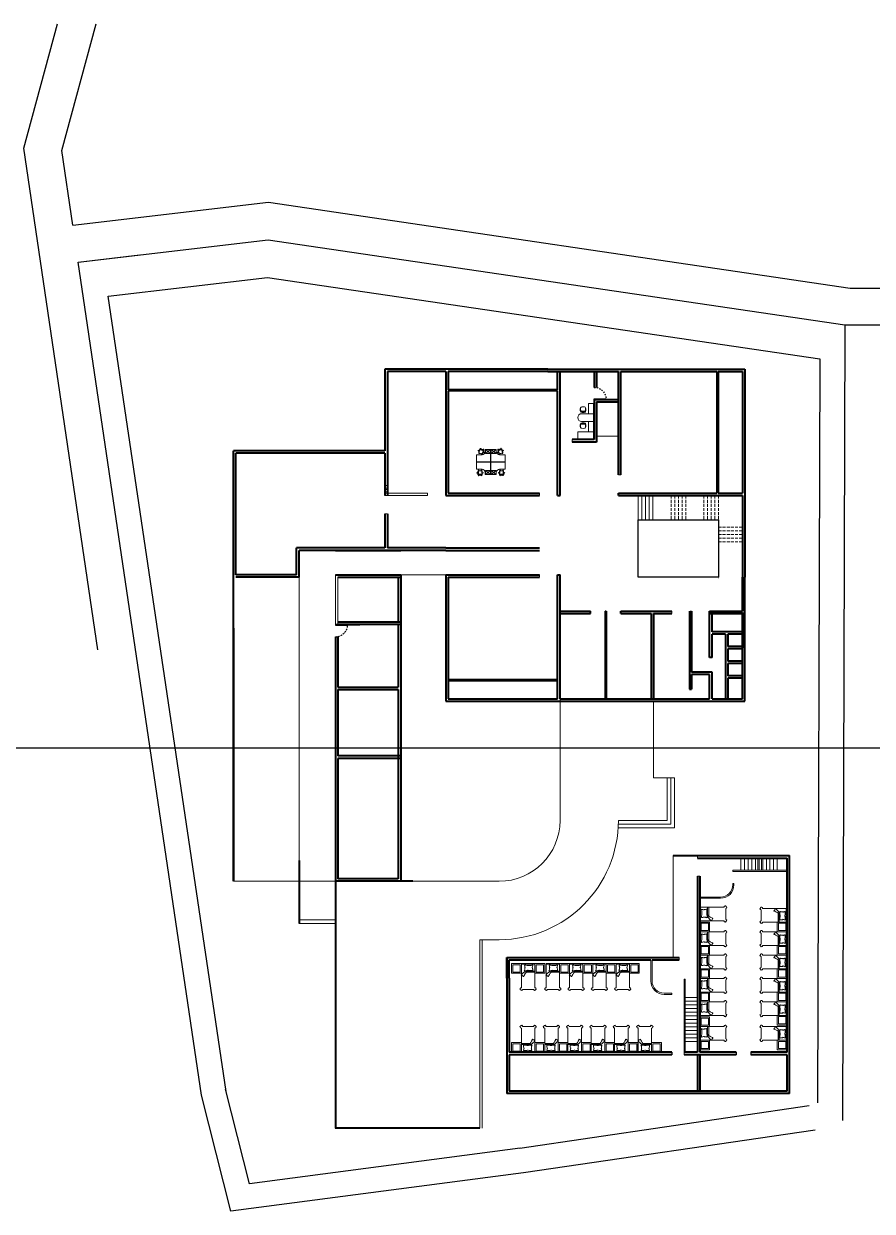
# Model space of a CAD drawing. Header units: metres. Extents: x -846 to 2173, y -239 to 2157.
# Drawn here: x -210.4 to -140.7, y 262.7 to 360.3 of the extents above; entities that cross this region are included whole.
import ezdxf

# ---------------------------------------------------------------- set-up
doc = ezdxf.new("R2010")
doc.units = ezdxf.units.M
doc.header["$MEASUREMENT"] = 0
doc.linetypes.add('ACAD_ISO02W100', pattern=[15, 12, -3])
for name, color, linetype, lineweight in [('furniture', 220, 'Continuous', 13), ('interiors', 133, 'Continuous', 13), ('JO_ DOOR LINE', 50, 'Continuous', 18), ('JO_SECTION LINE', 7, 'Continuous', 40), ('section line', 104, 'Continuous', 40), ('section step', 21, 'Continuous', 15), ('setback', 4, 'Continuous', 30), ('xl section', 20, 'Continuous', 30)]:
    doc.layers.add(name, color=color, linetype=linetype, lineweight=lineweight)

# ---------------------------------------------------------------- blocks, each defined once
blk = doc.blocks.new('door 100cm')
at = {"linetype": 'ByBlock', "lineweight": -3}
blk.add_line((4284.8, 6341.1), (4289.8, 6341.1), dxfattribs=at)
at = {"layer": 'JO_ DOOR LINE', "lineweight": -3}
for p, q in [((4284.8, 6341.1), (4284.8, 6441.1)), ((4289.8, 6341.1), (4289.8, 6441.1))]:
    blk.add_line(p, q, dxfattribs=at)
at = {"layer": 'JO_ DOOR LINE', "linetype": 'ACAD_ISO02W100', "lineweight": -3}
blk.add_arc((4284.8, 6341.1), 100, 0, 90, dxfattribs=at)
blk = doc.blocks.new('A$C89509515')
at = {"layer": 'JO_SECTION LINE', "lineweight": -2}
blk.add_blockref('door 100cm', (-4284.8, -6341.1), dxfattribs=at)
blk = doc.blocks.new('sidetable')
at = {"layer": 'furniture'}
for points in [[(-37.824, -86.501), (-37.024, -86.501), (-37.024, -87.301), (-37.824, -87.301)], [(-37.724, -86.601), (-37.124, -86.601), (-37.124, -87.201), (-37.724, -87.201)]]:
    blk.add_lwpolyline(points, close=True, dxfattribs=at)
blk = doc.blocks.new('single bed')
at = {"layer": 'furniture'}
for p, q in [((3736.554, 1456.282), (3737.319, 1456.282)), ((3736.587, 1456.196), (3737.319, 1456.196))]:
    blk.add_line(p, q, dxfattribs=at)
for points in [[(3736.681, 1456.282), (3736.554, 1456.282), (3736.495, 1456.245), (3736.467, 1456.228), (3736.447, 1456.214), (3736.433, 1456.2), (3736.41, 1456.186), (3736.388, 1456.169), (3736.363, 1456.149), (3736.334, 1456.121), (3736.306, 1456.09), (3736.286, 1456.07), (3736.247, 1456.031), (3736.23, 1456.017), (3736.219, 1456.006), (3736.199, 1455.994), (3736.199, 1455.989), (3736.191, 1455.98), (3736.21, 1455.969), (3736.239, 1455.949), (3736.303, 1455.907), (3736.346, 1455.882), (3736.371, 1455.865), (3736.396, 1455.851), (3736.396, 1455.851), (3736.416, 1455.873), (3736.433, 1455.927), (3736.478, 1456.006), (3736.501, 1456.062), (3736.529, 1456.115), (3736.585, 1456.194), (3736.616, 1456.231), (3736.639, 1456.251), (3736.664, 1456.27), (3736.68, 1456.281)], [(3737.319, 1456.921), (3736.201, 1456.921), (3736.201, 1454.926)], [(3737.287, 1456.857), (3736.233, 1456.857)], [(3736.821, 1456.356), (3736.797, 1456.354), (3736.764, 1456.348), (3736.728, 1456.342), (3736.698, 1456.338), (3736.662, 1456.335), (3736.612, 1456.333), (3736.559, 1456.329), (3736.51, 1456.327), (3736.476, 1456.325), (3736.449, 1456.323), (3736.443, 1456.325), (3736.46, 1456.359), (3736.464, 1456.378), (3736.474, 1456.426), (3736.481, 1456.469), (3736.483, 1456.502), (3736.483, 1456.549), (3736.487, 1456.581), (3736.491, 1456.604), (3736.493, 1456.612)], [(3736.801, 1456.755), (3736.683, 1456.769), (3736.574, 1456.782), (3736.456, 1456.778), (3736.456, 1456.751), (3736.474, 1456.705), (3736.478, 1456.664), (3736.488, 1456.628), (3736.497, 1456.601), (3736.506, 1456.587), (3736.51, 1456.569)], [(3737.103, 1456.621), (3737.12, 1456.572), (3737.122, 1456.555), (3737.122, 1456.542), (3737.131, 1456.496), (3737.135, 1456.456), (3737.137, 1456.416), (3737.146, 1456.367), (3737.141, 1456.352), (3737.138, 1456.333), (3737.097, 1456.34), (3737.047, 1456.338), (3737.013, 1456.34), (3736.914, 1456.34), (3736.886, 1456.346), (3736.861, 1456.348), (3736.837, 1456.352), (3736.808, 1456.354), (3736.772, 1456.357), (3736.743, 1456.361), (3736.719, 1456.361)], [(3736.751, 1456.751), (3736.824, 1456.755), (3736.856, 1456.76), (3736.897, 1456.764), (3736.942, 1456.764), (3737.019, 1456.769), (3737.051, 1456.773), (3737.083, 1456.778), (3737.115, 1456.782), (3737.147, 1456.782), (3737.133, 1456.737), (3737.115, 1456.669), (3737.097, 1456.601), (3737.092, 1456.578), (3737.083, 1456.56)], [(3737.319, 1454.926), (3737.319, 1456.921)], [(3736.201, 1454.926), (3736.17, 1454.915), (3736.146, 1454.915), (3736.118, 1454.901), (3736.1, 1454.839), (3736.087, 1454.802), (3736.154, 1454.754), (3736.191, 1454.732), (3736.198, 1454.725), (3736.236, 1454.7), (3736.283, 1454.735), (3736.304, 1454.788), (3736.309, 1454.793)], [(3736.309, 1454.793), (3737.211, 1454.793)], [(3737.319, 1454.926), (3737.349, 1454.915), (3737.374, 1454.915), (3737.402, 1454.901), (3737.42, 1454.839), (3737.432, 1454.802), (3737.365, 1454.754), (3737.328, 1454.732), (3737.321, 1454.725), (3737.284, 1454.7), (3737.236, 1454.735), (3737.215, 1454.788), (3737.211, 1454.793)]]:
    blk.add_lwpolyline(points, dxfattribs=at)
for centre, start, end in [((3736.233, 1456.889), 180, 270), ((3737.287, 1456.889), 270, 0)]:
    blk.add_arc(centre, 0.032, start, end, dxfattribs=at)
blk = doc.blocks.new('bed with table(single)')
at = {"layer": 'interiors'}
blk.add_blockref('sidetable', (116.08, 109.519), dxfattribs=at)
at = {"layer": 'section line', "rotation": 90}
blk.add_blockref('single bed', (1535.177, -3715.101), dxfattribs=at)
blk = doc.blocks.new('CH3')
for p, q in [((-259, 349), (-259, 141)), ((-218, 349), (-259, 349)), ((-218, 142), (-218, 349)), ((-218, 89), (-218, 163)), ((259, 350), (218, 350)), ((218, 350), (218, 142)), ((218, 87), (218, 162)), ((259, 142), (259, 350))]:
    blk.add_line(p, q)
at = {"linetype": 'Continuous'}
for p, q in [((-218, 141), (-259, 141)), ((259, 142), (218, 142))]:
    blk.add_line(p, q, dxfattribs=at)
for centre, radius, start, end in [((-163, 416), 55.3, 99.89884, 279.75221), ((-111, 115), 111, 193.25658, 265.9234), ((-166, 436), 35.2, 94.91276, 274.91276), ((0, -348), 836, 78.08993, 101.91007), ((-4, -349), 766, 78.01124, 101.98876), ((18, -535), 913, 91.15667, 100.87136), ((0, 1666), 1666, 265.9234, 274.0766), ((-18, -535), 913, 79.12864, 88.84333), ((111, 115), 111, 274.0766, 345.83344), ((163, 416), 55.3, 260.24779, 80.10116), ((159, 437), 36.2, 265.08724, 70.32125)]:
    blk.add_arc(centre, radius, start, end, dxfattribs=at)
for centre, start, end in [((-181, 309), 90.72261, 132.8382), ((180, 309), 47.1618, 87.57171)]:
    blk.add_arc(centre, 54.9, start, end)
blk = doc.blocks.new('furn044')
at = {"color": 0}
for p, q in [((194, 462), (166, 449)), ((166, 449), (170, 439)), ((170, 439), (180, 443)), ((174, 429), (184, 433)), ((178, 420), (174, 429)), ((202, 428), (178, 420)), ((180, 443), (189, 447)), ((184, 433), (193, 437)), ((224, 473), (194, 462)), ((206, 461), (196, 431)), ((196, 431), (293, 401)), ((206, 461), (301, 431)), ((218, 459), (228, 463)), ((218, 459), (218, 459)), ((228, 463), (224, 473)), ((236, 215), (284, 367)), ((267, 131), (240, 125)), ((240, 125), (242, 115)), ((242, 115), (252, 116)), ((244, 104), (254, 106)), ((246, 94), (244, 104)), ((277, 98), (246, 94)), ((252, 116), (262, 118)), ((254, 106), (264, 108)), ((263, 126), (316, 175)), ((263, 126), (285, 103)), ((271, 172), (410, 611)), ((308, 105), (277, 98)), ((285, 103), (348, 161)), ((300, 114), (306, 115)), ((306, 115), (308, 105)), ((410, 611), (356, 629)), ((356, 629), (410, 611)), ((426, 651), (435, 681)), ((436, 648), (426, 651)), ((435, 681), (448, 710)), ((467, 679), (436, 672)), ((436, 672), (443, 641)), ((438, 653), (436, 648)), ((448, 710), (458, 707)), ((454, 697), (450, 687)), ((458, 707), (454, 697)), ((464, 693), (460, 684)), ((467, 703), (464, 693)), ((477, 700), (467, 703)), ((467, 679), (475, 641)), ((469, 673), (477, 700)), ((582, 9), (564, 92)), ((580, 14), (572, -12)), ((582, 9), (613, 16)), ((586, -6), (589, 4)), ((595, -9), (599, 0)), ((613, 16), (598, 85)), ((614, 6), (602, -23)), ((611, 34), (614, 40)), ((614, 40), (623, 36)), ((623, 36), (614, 6)), ((633, 57), (773, 497)), ((735, 224), (687, 72)), ((765, 585), (736, 559)), ((742, 583), (772, 590)), ((743, 573), (742, 583)), ((750, 574), (743, 573)), ((844, 226), (747, 257)), ((853, 256), (758, 286)), ((786, 561), (762, 540)), ((786, 561), (765, 585)), ((772, 590), (804, 594)), ((773, 497), (827, 480)), ((782, 557), (809, 563)), ((795, 582), (785, 580)), ((797, 571), (787, 570)), ((806, 583), (795, 582)), ((807, 573), (797, 571)), ((804, 594), (806, 583)), ((809, 563), (807, 573)), ((825, 230), (819, 228)), ((819, 228), (822, 218)), ((822, 218), (853, 225)), ((844, 226), (853, 256)), ((848, 259), (875, 265)), ((853, 225), (883, 234)), ((867, 252), (858, 249)), ((870, 242), (860, 239)), ((878, 255), (867, 252)), ((880, 244), (870, 242)), ((875, 265), (878, 255)), ((883, 234), (880, 244)), ((2333, 234), (2336, 244)), ((2363, 225), (2333, 234)), ((2336, 244), (2346, 242)), ((2341, 265), (2338, 255)), ((2338, 255), (2349, 252)), ((2368, 259), (2341, 265)), ((2346, 242), (2356, 239)), ((2349, 252), (2358, 249)), ((2363, 256), (2458, 286)), ((2372, 226), (2363, 256)), ((2394, 218), (2363, 225)), ((2372, 226), (2469, 257)), ((2443, 497), (2389, 480)), ((2391, 230), (2397, 228)), ((2397, 228), (2394, 218)), ((2407, 563), (2409, 573)), ((2434, 557), (2407, 563)), ((2409, 573), (2419, 571)), ((2412, 594), (2410, 583)), ((2410, 583), (2421, 582)), ((2443, 590), (2412, 594)), ((2419, 571), (2429, 570)), ((2421, 582), (2431, 580)), ((2430, 561), (2451, 585)), ((2430, 561), (2454, 540)), ((2474, 583), (2443, 590)), ((2583, 57), (2443, 497)), ((2451, 585), (2480, 559)), ((2466, 574), (2472, 573)), ((2472, 573), (2474, 583)), ((2481, 224), (2529, 72)), ((2602, 40), (2592, 36)), ((2592, 36), (2602, 6)), ((2604, 34), (2602, 40)), ((2602, 6), (2614, -23)), ((2603, 16), (2618, 85)), ((2634, 9), (2603, 16)), ((2620, -9), (2617, 0)), ((2630, -6), (2627, 4)), ((2634, 9), (2652, 92)), ((2636, 14), (2644, -12)), ((2739, 700), (2748, 703)), ((2747, 673), (2739, 700)), ((2749, 679), (2741, 641)), ((2748, 703), (2752, 693)), ((2749, 679), (2780, 672)), ((2752, 693), (2756, 684)), ((2768, 710), (2758, 707)), ((2758, 707), (2762, 697)), ((2762, 697), (2765, 687)), ((2781, 681), (2768, 710)), ((2780, 672), (2773, 641)), ((2778, 653), (2780, 648)), ((2780, 648), (2790, 651)), ((2790, 651), (2781, 681)), ((2806, 611), (2860, 629)), ((2860, 629), (2806, 611)), ((2945, 172), (2806, 611)), ((2931, 103), (2868, 161)), ((2952, 126), (2900, 175)), ((2910, 115), (2908, 105)), ((2908, 105), (2939, 98)), ((2916, 114), (2910, 115)), ((3010, 461), (2915, 431)), ((3020, 431), (2923, 401)), ((2952, 126), (2931, 103)), ((2980, 215), (2932, 367)), ((2939, 98), (2970, 94)), ((2949, 131), (2976, 125)), ((2962, 106), (2952, 108)), ((2963, 116), (2953, 118)), ((2972, 104), (2962, 106)), ((2974, 115), (2963, 116)), ((2970, 94), (2972, 104)), ((2976, 125), (2974, 115)), ((2988, 463), (2992, 473)), ((2998, 459), (2988, 463)), ((2992, 473), (3022, 462)), ((2998, 459), (2998, 459)), ((3010, 461), (3020, 431)), ((3014, 428), (3038, 420)), ((3022, 462), (3050, 449)), ((3032, 433), (3023, 437)), ((3036, 443), (3027, 447)), ((3042, 429), (3032, 433)), ((3046, 439), (3036, 443)), ((3038, 420), (3042, 429)), ((3050, 449), (3046, 439)), ((572, -12), (582, -16)), ((582, -16), (586, -6)), ((592, -19), (595, -9)), ((602, -23), (592, -19)), ((2614, -23), (2624, -19)), ((2624, -19), (2620, -9)), ((2634, -16), (2630, -6)), ((2644, -12), (2634, -16)), ((14, -2074), (21, -2066)), ((37, -2096), (14, -2074)), ((21, -2066), (29, -2073)), ((34, -2050), (28, -2058)), ((28, -2058), (36, -2065)), ((29, -2073), (37, -2079)), ((55, -2066), (34, -2050)), ((36, -2065), (43, -2071)), ((62, -2115), (37, -2096)), ((48, -2098), (48, -2066)), ((48, -2066), (150, -2066)), ((48, -2098), (148, -2098)), ((61, -2100), (61, -2100)), ((61, -2100), (69, -2107)), ((69, -2107), (62, -2115)), ((198, -2303), (142, -2303)), ((142, -2303), (198, -2303)), ((151, -1872), (152, -2031)), ((183, -1787), (187, -1778)), ((206, -1801), (183, -1787)), ((187, -1778), (197, -1783)), ((197, -1759), (192, -1769)), ((192, -1769), (202, -1774)), ((226, -1773), (197, -1759)), ((197, -1783), (206, -1788)), ((197, -1841), (198, -2303)), ((201, -2345), (201, -2377)), ((212, -2345), (201, -2345)), ((201, -2377), (204, -2408)), ((202, -1774), (211, -1778)), ((204, -1796), (231, -1780)), ((204, -1796), (240, -1858)), ((204, -2408), (215, -2408)), ((205, -2368), (221, -2340)), ((232, -2384), (205, -2368)), ((212, -2351), (212, -2345)), ((214, -2397), (214, -2387)), ((215, -2408), (214, -2397)), ((225, -2397), (224, -2387)), ((225, -2407), (225, -2397)), ((236, -2407), (225, -2407)), ((253, -1788), (226, -1773)), ((231, -1780), (274, -1854)), ((232, -2384), (251, -2351)), ((236, -2379), (236, -2407)), ((243, -1795), (248, -1798)), ((248, -1798), (253, -1788)), ((544, -1780), (501, -1853)), ((528, -2366), (523, -2375)), ((523, -2375), (550, -2391)), ((545, -2383), (525, -2350)), ((533, -2369), (528, -2366)), ((571, -1795), (535, -1857)), ((540, -1757), (551, -1756)), ((540, -1784), (540, -1757)), ((544, -1780), (571, -1795)), ((572, -2368), (545, -2383)), ((550, -2391), (579, -2404)), ((551, -1756), (551, -1767)), ((551, -1767), (552, -1777)), ((572, -2368), (556, -2340)), ((572, -1755), (561, -1756)), ((561, -1756), (562, -1766)), ((562, -1766), (562, -1776)), ((564, -1812), (564, -1819)), ((564, -1819), (575, -1818)), ((574, -2390), (565, -2385)), ((570, -2362), (593, -2376)), ((579, -2381), (570, -2376)), ((575, -1787), (572, -1755)), ((584, -2395), (574, -2390)), ((575, -1818), (575, -1787)), ((578, -1841), (579, -2302)), ((579, -2302), (635, -2302)), ((589, -2385), (579, -2381)), ((579, -2404), (584, -2395)), ((593, -2376), (589, -2385)), ((624, -2031), (624, -1871)), ((728, -2066), (626, -2066)), ((728, -2097), (628, -2097)), ((704, -2060), (709, -2051)), ((709, -2063), (704, -2060)), ((709, -2051), (737, -2067)), ((722, -2098), (746, -2111)), ((728, -2066), (728, -2097)), ((742, -2097), (734, -2092)), ((737, -2067), (763, -2085)), ((748, -2088), (740, -2083)), ((751, -2103), (742, -2097)), ((746, -2111), (751, -2103)), ((757, -2094), (748, -2088)), ((763, -2085), (757, -2094)), ((2479, -2067), (2453, -2085)), ((2453, -2085), (2459, -2094)), ((2459, -2094), (2468, -2088)), ((2465, -2103), (2473, -2097)), ((2470, -2111), (2465, -2103)), ((2468, -2088), (2476, -2083)), ((2494, -2098), (2470, -2111)), ((2473, -2097), (2482, -2092)), ((2506, -2051), (2479, -2067)), ((2488, -2066), (2590, -2066)), ((2488, -2066), (2488, -2097)), ((2488, -2097), (2588, -2097)), ((2512, -2060), (2506, -2051)), ((2507, -2063), (2512, -2060)), ((2637, -2302), (2581, -2302)), ((2592, -2031), (2592, -1871)), ((2646, -2362), (2623, -2376)), ((2623, -2376), (2627, -2385)), ((2627, -2385), (2637, -2381)), ((2632, -2395), (2641, -2390)), ((2637, -2404), (2632, -2395)), ((2638, -1841), (2637, -2302)), ((2637, -2381), (2646, -2376)), ((2666, -2391), (2637, -2404)), ((2641, -1787), (2644, -1755)), ((2641, -1818), (2641, -1787)), ((2652, -1819), (2641, -1818)), ((2641, -2390), (2650, -2385)), ((2644, -1755), (2655, -1756)), ((2644, -2368), (2660, -2340)), ((2644, -2368), (2671, -2383)), ((2672, -1780), (2645, -1795)), ((2645, -1795), (2681, -1857)), ((2652, -1812), (2652, -1819)), ((2655, -1756), (2654, -1766)), ((2654, -1766), (2654, -1776)), ((2665, -1767), (2664, -1777)), ((2665, -1756), (2665, -1767)), ((2676, -1757), (2665, -1756)), ((2693, -2375), (2666, -2391)), ((2671, -2383), (2691, -2350)), ((2672, -1780), (2715, -1853)), ((2676, -1784), (2676, -1757)), ((2683, -2369), (2688, -2366)), ((2688, -2366), (2693, -2375)), ((2985, -1780), (2942, -1854)), ((2963, -1788), (2990, -1773)), ((2968, -1798), (2963, -1788)), ((2984, -2384), (2964, -2351)), ((2973, -1795), (2968, -1798)), ((3012, -1796), (2976, -1858)), ((2980, -2379), (2980, -2407)), ((2980, -2407), (2991, -2407)), ((2984, -2384), (3011, -2368)), ((3012, -1796), (2985, -1780)), ((2990, -1773), (3019, -1759)), ((2991, -2397), (2992, -2387)), ((2991, -2407), (2991, -2397)), ((3011, -2368), (2995, -2340)), ((3001, -2408), (3002, -2397)), ((3012, -2408), (3001, -2408)), ((3002, -2397), (3002, -2387)), ((3004, -2345), (3015, -2345)), ((3004, -2351), (3004, -2345)), ((3014, -1774), (3005, -1778)), ((3009, -1801), (3033, -1787)), ((3019, -1783), (3010, -1788)), ((3015, -2377), (3012, -2408)), ((3024, -1769), (3014, -1774)), ((3015, -2345), (3015, -2377)), ((3019, -1841), (3018, -2303)), ((3018, -2303), (3074, -2303)), ((3074, -2303), (3018, -2303)), ((3019, -1759), (3024, -1769)), ((3029, -1778), (3019, -1783)), ((3033, -1787), (3029, -1778)), ((3065, -1872), (3064, -2031)), ((3168, -2066), (3066, -2066)), ((3168, -2098), (3068, -2098)), ((3155, -2100), (3147, -2107)), ((3147, -2107), (3154, -2115)), ((3154, -2115), (3179, -2096)), ((3155, -2100), (3155, -2100)), ((3161, -2066), (3182, -2050)), ((3168, -2098), (3168, -2066)), ((3180, -2065), (3172, -2071)), ((3187, -2073), (3179, -2079)), ((3179, -2096), (3202, -2074)), ((3188, -2058), (3180, -2065)), ((3182, -2050), (3188, -2058)), ((3195, -2066), (3187, -2073)), ((3202, -2074), (3195, -2066))]:
    blk.add_line(p, q, dxfattribs=at)
at = {"color": 0, "ltscale": 0.2}
for p, q in [((988, 568), (1628, 568)), ((988, 568), (988, 338)), ((1588, 568), (1588, -852)), ((2228, 568), (1588, 568)), ((1608, 568), (1608, -852)), ((1628, 568), (1628, -852)), ((1628, 568), (1628, -852)), ((2228, 568), (2228, 338)), ((-12, -852), (-12, -32)), ((-12, -32), (618, -32)), ((1588, -832), (-12, -832)), ((1588, -852), (-12, -852)), ((-12, -852), (-12, -1672)), ((1588, -872), (-12, -872)), ((1588, -2272), (1588, -852)), ((1608, -2272), (1608, -852)), ((1628, -832), (3228, -832)), ((1628, -2272), (1628, -852)), ((1628, -2272), (1628, -852)), ((1628, -852), (3228, -852)), ((1628, -872), (3228, -872)), ((3248, -32), (2598, -32)), ((3228, -852), (3228, -32)), ((3228, -852), (3228, -1672)), ((3248, -32), (3248, -852)), ((3248, -1672), (3248, -852)), ((-12, -1672), (618, -1672)), ((988, -2272), (988, -2041)), ((988, -2272), (1628, -2272)), ((2228, -2272), (1588, -2272)), ((2228, -2272), (2228, -2041)), ((3248, -1672), (2598, -1672))]:
    blk.add_line(p, q, dxfattribs=at)
at = {"color": 251, "linetype": 'Continuous', "ltscale": 0.4}
for p, q in [((1582, 551), (1002, 551)), ((1002, 551), (1002, 121)), ((1002, 121), (1582, 551)), ((1582, 121), (1002, 551)), ((1002, 121), (1582, 121)), ((1582, 121), (1582, 551)), ((1582, 551), (1582, 121)), ((1634, 551), (1634, 121)), ((1634, 121), (2214, 551)), ((2214, 121), (1634, 551)), ((1634, 551), (2214, 551)), ((1634, 121), (1634, 551)), ((2214, 121), (1634, 121)), ((2214, 551), (2214, 121)), ((1582, -1824), (1002, -2254)), ((1002, -1824), (1582, -2254)), ((1002, -2254), (1002, -1824)), ((1002, -1824), (1582, -1824)), ((1582, -2254), (1002, -2254)), ((1318, -2024), (1318, -2020)), ((1582, -2254), (1582, -1824)), ((1582, -1824), (1582, -2254)), ((2214, -1824), (1634, -1824)), ((1634, -1824), (1634, -2254)), ((2214, -1824), (1634, -2254)), ((1634, -2254), (1634, -1824)), ((1634, -1824), (2214, -2254)), ((1634, -2254), (2214, -2254)), ((1898, -2024), (1898, -2020)), ((2214, -2254), (2214, -1824))]:
    blk.add_line(p, q, dxfattribs=at)
at = {"color": 0}
for centre, radius, start, end in [((201, 446), 12.1, 72.42746, 252.42746), ((201, 446), 5.25, 72.42746, 252.42746), ((992, 2135), 1881, 244.97969, 248.10241), ((-125, -1390), 1881, 76.83446, 79.87524), ((816, 1263), 1198, 241.0534, 241.61014), ((6867, -1300), 6790, 163.49924, 167.35338), ((275, 216), 44.9, 221.42304, 264.58919), ((274, 115), 12.1, 132.42746, 312.42746), ((1701, -1086), 1881, 137.7844, 139.87524), ((274, 115), 5.25, 132.42746, 312.42746), ((816, 1263), 1198, 243.28723, 261.5677), ((-793, 1644), 1881, 304.97969, 307.72712), ((382, 629), 5.33, 111.11654, 289.50035), ((466, 160), 481, 44.4961, 100.35883), ((466, 160), 471, 44.72027, 100.13466), ((502, 273), 324, 36.41865, 108.43628), ((671, 806), 353, 219.80965, 285.04527), ((731, 994), 509, 233.06635, 271.78858), ((2310, 835), 1881, 184.97969, 185.94283), ((452, 675), 12.1, 12.42746, 192.42746), ((452, 675), 5.25, 12.42746, 192.42746), ((-1302, 39), 1881, 18.65933, 19.87524), ((2351, 648), 1881, 197.12781, 199.87524), ((598, 12), 12.1, 192.42746, 12.42746), ((598, 12), 5.25, 192.42746, 12.42746), ((-1260, -148), 1881, 4.97969, 7.07053), ((656, 96), 44.9, 240.26573, 283.43189), ((-5607, 2650), 6790, 337.50155, 341.35568), ((816, 1263), 1198, 263.24479, 263.80153), ((1843, -956), 1881, 124.97969, 126.1956), ((1174, 2078), 1881, 256.75251, 259.87524), ((58, -1448), 1881, 64.97969, 68.02047), ((-652, 1773), 1881, 318.9121, 319.87524), ((775, 573), 12.1, 312.42746, 132.42746), ((775, 573), 5.25, 312.42746, 132.42746), ((805, 494), 5.33, 215.35458, 33.73839), ((848, 241), 12.1, 252.42746, 72.42746), ((848, 241), 5.25, 252.42746, 72.42746), ((2367, 241), 12.1, 107.57254, 287.57254), ((2367, 241), 5.25, 107.57254, 287.57254), ((3158, -1448), 1881, 111.97953, 115.02031), ((2042, 2078), 1881, 280.12476, 283.24749), ((8823, 2650), 6790, 198.64432, 202.49845), ((2410, 494), 5.33, 146.26161, 324.64542), ((2749, 160), 481, 79.64117, 135.5039), ((2749, 160), 471, 79.86534, 135.27973), ((2441, 573), 12.1, 47.57254, 227.57254), ((3868, 1773), 1881, 220.12476, 221.0879), ((2441, 573), 5.25, 47.57254, 227.57254), ((1373, -956), 1881, 53.8044, 55.02031), ((2714, 273), 324, 71.56372, 143.58135), ((2545, 806), 353, 254.95473, 320.19035), ((2485, 994), 509, 268.21142, 306.93365), ((2400, 1263), 1198, 276.19847, 276.75521), ((2560, 96), 44.9, 256.56811, 299.73427), ((2400, 1263), 1198, 278.4323, 296.71277), ((4476, -148), 1881, 172.92947, 175.02031), ((2618, 12), 12.1, 167.57254, 347.57254), ((2618, 12), 5.25, 167.57254, 347.57254), ((865, 648), 1881, 340.12476, 342.87219), ((4518, 39), 1881, 160.12476, 161.34067), ((2764, 675), 12.1, 347.57254, 167.57254), ((2764, 675), 5.25, 347.57254, 167.57254), ((906, 835), 1881, 354.05717, 355.02031), ((2834, 629), 5.33, 250.49965, 68.88346), ((4009, 1644), 1881, 232.27288, 235.02031), ((-3651, -1300), 6790, 12.64662, 16.50076), ((1514, -1086), 1881, 40.12476, 42.2156), ((3341, -1390), 1881, 100.12476, 103.16554), ((2224, 2135), 1881, 291.89759, 295.02031), ((2942, 115), 12.1, 227.57254, 47.57254), ((2942, 115), 5.25, 227.57254, 47.57254), ((2941, 216), 44.9, 275.41081, 318.57696), ((2400, 1263), 1198, 298.38986, 298.9466), ((3015, 446), 12.1, 287.57254, 107.57254), ((3015, 446), 5.25, 287.57254, 107.57254), ((48, -2082), 12.1, 90.08261, 270.08261), ((48, -2082), 5.25, 90.08261, 270.08261), ((295, -3931), 1881, 94.40766, 97.53038), ((290, -233), 1881, 262.63483, 265.67562), ((6931, -2420), 6790, 175.15669, 179.01083), ((389, -3046), 1198, 100.89993, 101.45667), ((166, -2310), 5.33, 53.00972, 231.39353), ((388, -1889), 481, 242.15124, 298.01397), ((188, -1885), 44.9, 77.92088, 121.08704), ((388, -1889), 471, 242.37541, 297.7898), ((389, -3046), 1198, 80.94237, 99.22284), ((389, -2567), 353, 57.4648, 122.70042), ((388, -2007), 324, 234.07379, 306.09143), ((1940, -1072), 1881, 202.63483, 204.72568), ((1943, -3087), 1881, 156.56724, 157.53038), ((218, -1788), 12.1, 30.08261, 210.08261), ((219, -2376), 12.1, 150.08261, 330.08261), ((218, -1788), 5.25, 30.08261, 210.08261), ((219, -2376), 5.25, 150.08261, 330.08261), ((389, -2764), 509, 70.72149, 109.44372), ((-1260, -2926), 1881, 34.78295, 37.53038), ((-1262, -1243), 1881, 322.63483, 323.85074), ((2038, -2921), 1881, 142.63483, 145.38226), ((2036, -1238), 1881, 216.31447, 217.53038), ((-1167, -1077), 1881, 335.43954, 337.53038), ((557, -1787), 12.1, 330.08261, 150.08261), ((558, -2376), 12.1, 210.08261, 30.08261), ((557, -1787), 5.25, 330.08261, 150.08261), ((558, -2376), 5.25, 210.08261, 30.08261), ((-1164, -3091), 1881, 22.63483, 23.59798), ((587, -1884), 44.9, 59.07818, 102.24434), ((610, -2310), 5.33, 308.77169, 127.15549), ((-6154, -2439), 6790, 1.15439, 5.00852), ((389, -3046), 1198, 78.70854, 79.26529), ((486, -3931), 1881, 82.63483, 85.75756), ((481, -233), 1881, 274.4896, 277.53038), ((728, -2081), 12.1, 270.08261, 90.08261), ((728, -2081), 5.25, 270.08261, 90.08261), ((2488, -2081), 12.1, 89.91739, 269.91739), ((2488, -2081), 5.25, 89.91739, 269.91739), ((2729, -3931), 1881, 94.24244, 97.36517), ((2735, -233), 1881, 262.46962, 265.5104), ((9370, -2439), 6790, 174.99148, 178.84561), ((2827, -3046), 1198, 100.73471, 101.29146), ((2605, -2310), 5.33, 52.84451, 231.22831), ((2828, -1889), 481, 241.98603, 297.84876), ((2628, -1884), 44.9, 77.75566, 120.92182), ((2828, -1889), 471, 242.2102, 297.62459), ((2827, -2567), 353, 57.29958, 122.5352), ((2828, -2007), 324, 233.90857, 305.92621), ((2827, -3046), 1198, 80.77716, 99.05763), ((4380, -3091), 1881, 156.40202, 157.36517), ((4383, -1077), 1881, 202.46962, 204.56046), ((2658, -2376), 12.1, 149.91739, 329.91739), ((2659, -1787), 12.1, 29.91739, 209.91739), ((2658, -2376), 5.25, 149.91739, 329.91739), ((2659, -1787), 5.25, 29.91739, 209.91739), ((2827, -2764), 509, 70.55628, 109.27851), ((1180, -1238), 1881, 322.46962, 323.68553), ((1178, -2921), 1881, 34.61774, 37.36517), ((4476, -2926), 1881, 142.46962, 145.21705), ((4478, -1243), 1881, 216.14926, 217.36517), ((1276, -1072), 1881, 335.27432, 337.36517), ((2997, -2376), 12.1, 209.91739, 29.91739), ((2998, -1788), 12.1, 329.91739, 149.91739), ((2997, -2376), 5.25, 209.91739, 29.91739), ((2998, -1788), 5.25, 329.91739, 149.91739), ((1273, -3087), 1881, 22.46962, 23.43276), ((3028, -1885), 44.9, 58.91296, 102.07912), ((3050, -2310), 5.33, 308.60647, 126.99028), ((-3715, -2420), 6790, 0.98917, 4.84331), ((2827, -3046), 1198, 78.54333, 79.10007), ((2921, -3931), 1881, 82.46962, 85.59234), ((2926, -233), 1881, 274.32438, 277.36517), ((3168, -2082), 12.1, 269.91739, 89.91739), ((3168, -2082), 5.25, 269.91739, 89.91739)]:
    blk.add_arc(centre, radius, start, end, dxfattribs=at)
at = {"color": 0, "ltscale": 0.2}
for centre, start, end in [((603, 353), 267.73682, 357.73682), ((2613, 353), 182.26318, 272.26318), ((603, -2057), 2.26318, 92.26318), ((2613, -2057), 87.73682, 177.73682)]:
    blk.add_arc(centre, 385, start, end, dxfattribs=at)

msp = doc.modelspace()

# ---------------------------------------------------------------- linework, layer by layer
for p, q in [((-210.443, 350.056), (-207.656, 360.287)), ((-207.32, 349.87), (-204.483, 360.287)), ((-204.341, 308.834), (-210.443, 350.056)), ((-206.411, 343.725), (-207.32, 349.87)), ((-206.411, 343.725), (-190.308, 345.615)), ((-190.308, 345.615), (-142.485, 338.566)), ((-205.962, 340.695), (-190.354, 342.528)), ((-190.354, 342.528), (-142.931, 335.537)), ((-195.826, 272.215), (-205.962, 340.695)), ((-142.485, 338.566), (-134.528, 338.566)), ((-142.931, 335.537), (-143.116, 270.14)), ((-142.931, 335.537), (-134.528, 335.537)), ((-156.14, 281.748), (-156.04, 281.748)), ((-157.14, 275.749), (-157.14, 275.549)), ((-151.857, 275.749), (-151.857, 275.549)), ((-150.657, 275.749), (-150.657, 275.549)), ((-193.418, 262.684), (-195.826, 272.215)), ((-145.372, 269.358), (-169.345, 265.832)), ((-169.345, 265.832), (-193.418, 262.684))]:
    msp.add_line(p, q)
msp.add_lwpolyline([(-159.907, 319.503), (-153.307, 319.503), (-153.307, 314.803), (-159.907, 314.801)], close=True)
at = {"layer": 'furniture'}
for p, q in [((-163.586, 329.074), (-163.54, 329.074)), ((-163.586, 328.238), (-164.561, 328.238)), ((-163.586, 327.588), (-163.586, 328.238)), ((-163.586, 328.238), (-163.54, 328.238)), ((-163.586, 327.588), (-163.586, 328.238)), ((-163.54, 328.238), (-163.54, 327.588)), ((-164.561, 327.588), (-163.586, 327.588)), ((-163.54, 327.588), (-163.586, 327.588))]:
    msp.add_line(p, q, dxfattribs=at)
for points in [[(-164.004, 329.074), (-163.586, 329.074), (-163.586, 328.238), (-164.004, 328.238)], [(-163.586, 328.238), (-163.586, 328.284), (-163.54, 328.284), (-163.54, 328.238)], [(-164.004, 326.753), (-163.586, 326.753), (-163.586, 327.588), (-164.004, 327.588)], [(-163.586, 327.588), (-163.586, 327.542), (-163.54, 327.542), (-163.54, 327.588)], [(-163.54, 327.542), (-163.586, 327.542), (-163.586, 326.103), (-163.54, 326.103)], [(-164.886, 326.753), (-164.886, 326.103), (-163.586, 326.103), (-163.586, 326.753)]]:
    msp.add_lwpolyline(points, close=True, dxfattribs=at)
msp.add_lwpolyline([(-163.54, 329.074), (-163.54, 328.284), (-163.586, 328.284), (-163.586, 329.074)], dxfattribs=at)
msp.add_arc((-164.561, 327.913), 0.325, 90, 270, dxfattribs=at)
at = {"layer": 'interiors'}
for p, q in [((-180.54, 331.703), (-180.54, 327.703)), ((-175.74, 331.703), (-175.74, 326.703)), ((-165.34, 326.103), (-165.34, 325.903)), ((-163.34, 326.403), (-161.54, 326.403)), ((-191.193, 325.196), (-180.74, 325.196)), ((-180.74, 322.323), (-180.54, 322.323)), ((-180.74, 322.123), (-180.54, 322.123)), ((-180.74, 322.003), (-180.54, 322.003)), ((-180.74, 321.803), (-180.54, 321.803)), ((-177.24, 321.703), (-180.74, 321.703)), ((-177.24, 321.503), (-180.74, 321.503)), ((-177.24, 321.503), (-177.24, 321.703)), ((-159.907, 321.503), (-159.907, 319.503)), ((-159.607, 321.503), (-159.607, 319.503)), ((-159.307, 321.503), (-159.307, 319.503)), ((-159.007, 321.503), (-159.007, 319.503)), ((-158.707, 321.503), (-158.707, 319.503)), ((-180.54, 320.003), (-180.74, 320.003)), ((-159.907, 319.503), (-153.307, 319.503)), ((-187.999, 315.003), (-191.193, 315.003)), ((-187.799, 315.003), (-187.799, 290.003)), ((-184.799, 310.903), (-184.799, 315.003)), ((-184.599, 310.903), (-184.599, 314.803)), ((-175.74, 315.003), (-179.44, 315.003)), ((-168.04, 315.003), (-168.04, 314.803)), ((-153.307, 315.003), (-153.307, 314.803)), ((-153.307, 315.003), (-153.307, 314.803)), ((-157.14, 312.003), (-157.14, 311.803)), ((-155.64, 312.003), (-155.54, 312.003)), ((-154.04, 312.003), (-154.04, 311.803)), ((-166.34, 304.803), (-166.34, 304.603)), ((-166.34, 304.603), (-166.34, 294.803)), ((-158.64, 304.603), (-158.64, 298.303)), ((-156.94, 298.303), (-158.64, 298.303)), ((-157.54, 298.303), (-157.54, 294.796)), ((-157.24, 298.303), (-157.24, 294.496)), ((-156.94, 298.303), (-156.94, 294.196)), ((-157.54, 294.798), (-161.54, 294.802)), ((-160.44, 294.802), (-160.44, 294.801)), ((-156.94, 294.197), (-161.56, 294.202)), ((-157.24, 294.498), (-161.545, 294.502)), ((-157.04, 291.918), (-157.04, 283.547)), ((-157.04, 291.918), (-155.04, 291.918)), ((-155.04, 291.918), (-155.04, 291.718)), ((-147.674, 291.718), (-147.674, 290.718)), ((-184.799, 289.928), (-184.799, 286.928)), ((-155.04, 290.218), (-154.84, 290.218)), ((-147.674, 290.718), (-152.14, 290.718)), ((-152.14, 290.618), (-152.14, 290.718)), ((-147.674, 290.618), (-152.14, 290.618)), ((-152.04, 290.618), (-152.14, 290.618)), ((-184.799, 289.803), (-193.199, 289.803)), ((-178.44, 289.803), (-171.34, 289.803)), ((-152.14, 289.51), (-152.14, 289.614)), ((-152.14, 289.614), (-152.04, 289.614)), ((-152.04, 289.51), (-152.04, 289.614)), ((-154.84, 288.51), (-153.14, 288.51)), ((-154.84, 288.51), (-153.14, 288.51)), ((-154.84, 287.81), (-154.84, 288.41)), ((-154.84, 288.41), (-153.14, 288.41)), ((-184.799, 286.628), (-187.799, 286.628)), ((-184.799, 286.328), (-187.799, 286.328)), ((-172.94, 285.003), (-172.94, 269.503)), ((-171.34, 285.003), (-172.94, 285.003)), ((-172.74, 285.003), (-172.74, 269.503)), ((-158.871, 283.347), (-158.871, 281.605)), ((-158.771, 283.347), (-158.771, 281.605)), ((-158.771, 283.347), (-158.771, 281.605)), ((-156.54, 283.547), (-156.54, 283.347)), ((-156.14, 280.248), (-156.14, 281.748)), ((-156.04, 280.248), (-156.04, 281.748)), ((-157.771, 280.605), (-157.14, 280.605)), ((-157.14, 280.605), (-157.771, 280.605)), ((-157.771, 280.505), (-157.14, 280.505)), ((-157.14, 280.505), (-157.14, 280.605)), ((-156.14, 275.549), (-156.14, 280.248)), ((-156.04, 275.749), (-156.04, 280.248))]:
    msp.add_line(p, q, dxfattribs=at)
at = {"layer": 'interiors', "ltscale": 0.5}
for p, q in [((-161.34, 323.203), (-161.54, 323.203)), ((-168.04, 321.703), (-168.04, 321.503))]:
    msp.add_line(p, q, dxfattribs=at)
at = {"layer": 'interiors', "linetype": 'ACAD_ISO02W100', "ltscale": 0.02}
for p, q in [((-157.207, 321.503), (-157.207, 319.503)), ((-156.907, 321.503), (-156.907, 319.503)), ((-156.607, 321.503), (-156.607, 319.503)), ((-156.307, 321.503), (-156.307, 319.503)), ((-156.007, 321.503), (-156.007, 319.503)), ((-154.507, 321.503), (-154.507, 319.503)), ((-154.207, 321.503), (-154.207, 319.503)), ((-153.907, 321.503), (-153.907, 319.503)), ((-153.607, 321.503), (-153.607, 319.503)), ((-153.307, 321.503), (-153.307, 319.503)), ((-153.307, 321.503), (-153.307, 315.003)), ((-153.307, 318.903), (-151.34, 318.903)), ((-153.307, 318.603), (-151.34, 318.603)), ((-153.307, 318.303), (-151.34, 318.303)), ((-153.307, 318.003), (-151.34, 318.003)), ((-153.307, 317.703), (-151.34, 317.703))]:
    msp.add_line(p, q, dxfattribs=at)
at = {"layer": 'interiors', "linetype": 'ACAD_ISO02W100', "ltscale": 0.1}
for p, q in [((-151.474, 290.718), (-151.474, 291.718)), ((-151.174, 290.718), (-151.174, 291.718)), ((-150.874, 290.718), (-150.874, 291.718)), ((-150.874, 290.718), (-150.874, 291.718)), ((-150.874, 290.718), (-150.874, 291.718)), ((-150.874, 290.718), (-150.874, 291.718)), ((-150.574, 290.718), (-150.574, 291.718)), ((-150.274, 290.718), (-150.274, 291.718)), ((-150.074, 290.718), (-150.074, 291.718)), ((-149.974, 290.718), (-149.974, 291.718)), ((-149.774, 290.718), (-149.774, 291.718)), ((-149.674, 290.718), (-149.674, 291.718)), ((-149.374, 290.718), (-149.374, 291.718)), ((-149.374, 290.718), (-149.374, 291.718)), ((-149.074, 290.718), (-149.074, 291.718)), ((-148.774, 290.718), (-148.774, 291.718)), ((-148.474, 290.718), (-148.474, 291.718)), ((-156.14, 280.248), (-155.04, 280.248)), ((-156.04, 279.948), (-155.04, 279.948)), ((-156.04, 279.648), (-155.04, 279.648)), ((-156.04, 279.348), (-155.04, 279.348)), ((-156.04, 279.048), (-155.04, 279.048)), ((-156.04, 279.048), (-155.04, 279.048)), ((-156.04, 279.048), (-155.04, 279.048)), ((-156.04, 279.048), (-155.04, 279.048)), ((-156.04, 278.748), (-155.04, 278.748)), ((-156.04, 278.448), (-155.04, 278.448)), ((-156.04, 278.148), (-155.04, 278.148)), ((-156.04, 277.848), (-155.04, 277.848)), ((-156.04, 277.548), (-155.04, 277.548)), ((-156.04, 277.548), (-155.04, 277.548)), ((-156.04, 277.248), (-155.04, 277.248)), ((-156.04, 276.948), (-155.04, 276.948)), ((-156.04, 276.648), (-155.04, 276.648))]:
    msp.add_line(p, q, dxfattribs=at)
at = {"layer": 'interiors'}
for centre, radius, start, end in [((-171.34, 294.803), 5, 270, 0), ((-171.34, 294.803), 9.8, 270, 0), ((-171.44, 294.803), 11, 359.99037, 0), ((-153.14, 289.51), 1, 270, 0), ((-153.14, 289.51), 1.1, 270, 0), ((-157.771, 281.605), 1.1, 180, 270), ((-157.771, 281.605), 1, 180, 270)]:
    msp.add_arc(centre, radius, start, end, dxfattribs=at)
at = {"layer": 'section line'}
for p, q in [((-175.74, 331.903), (-180.74, 331.903)), ((-180.74, 331.903), (-180.74, 325.196)), ((-167.34, 331.903), (-175.74, 331.903)), ((-167.34, 331.903), (-161.34, 331.903)), ((-167.34, 331.903), (-163.34, 331.903)), ((-161.34, 331.903), (-151.14, 331.903)), ((-151.14, 331.903), (-151.14, 323.903)), ((-175.74, 331.703), (-180.54, 331.703)), ((-180.54, 331.703), (-180.54, 321.803)), ((-175.74, 331.703), (-175.74, 329.403)), ((-175.74, 331.703), (-175.74, 321.503)), ((-167.34, 331.703), (-175.54, 331.703)), ((-175.54, 331.703), (-175.54, 330.203)), ((-167.54, 331.703), (-174.54, 331.703)), ((-167.34, 331.703), (-163.54, 331.703)), ((-167.34, 331.703), (-163.54, 331.703)), ((-166.54, 330.203), (-166.54, 331.703)), ((-166.34, 325.903), (-166.34, 331.703)), ((-163.561, 331.703), (-161.54, 331.703)), ((-163.54, 331.703), (-163.54, 330.403)), ((-163.34, 331.703), (-163.34, 330.383)), ((-163.34, 331.703), (-163.34, 330.383)), ((-161.54, 329.403), (-161.54, 331.703)), ((-161.34, 323.203), (-161.34, 331.703)), ((-161.34, 331.703), (-153.44, 331.703)), ((-153.44, 331.703), (-153.44, 321.703)), ((-153.34, 331.703), (-151.34, 331.703)), ((-153.34, 331.703), (-153.34, 323.903)), ((-153.34, 331.703), (-153.34, 321.703)), ((-151.34, 331.703), (-151.34, 323.903)), ((-166.54, 330.203), (-175.54, 330.203)), ((-166.54, 330.103), (-175.54, 330.103)), ((-175.54, 330.103), (-175.54, 321.703)), ((-166.54, 321.503), (-166.54, 330.103)), ((-175.74, 329.203), (-175.74, 321.503)), ((-175.54, 329.403), (-175.54, 321.703)), ((-175.54, 329.403), (-175.54, 329.171)), ((-163.54, 329.403), (-163.54, 326.103)), ((-163.54, 329.403), (-161.54, 329.403)), ((-163.34, 329.203), (-163.34, 325.903)), ((-163.34, 329.203), (-161.54, 329.203)), ((-161.54, 323.203), (-161.54, 329.703)), ((-163.54, 326.103), (-165.34, 326.103)), ((-193.199, 289.803), (-193.199, 325.196)), ((-191.193, 325.196), (-193.199, 325.196)), ((-180.74, 325.196), (-191.193, 325.196)), ((-166.34, 321.503), (-166.34, 325.903)), ((-163.34, 325.903), (-165.34, 325.903)), ((-192.999, 315.003), (-192.999, 324.996)), ((-191.193, 324.996), (-192.999, 324.996)), ((-180.74, 324.996), (-191.193, 324.996)), ((-180.74, 324.996), (-180.74, 321.803)), ((-151.34, 323.903), (-151.34, 321.903)), ((-151.14, 323.903), (-151.14, 321.903)), ((-180.74, 321.803), (-180.74, 321.503)), ((-180.54, 321.803), (-180.54, 321.503)), ((-175.74, 321.503), (-168.04, 321.503)), ((-175.54, 321.703), (-168.04, 321.703)), ((-175.54, 321.503), (-168.04, 321.503)), ((-166.54, 321.503), (-166.34, 321.503)), ((-166.54, 321.503), (-166.34, 321.503)), ((-161.54, 321.703), (-153.44, 321.703)), ((-161.54, 321.503), (-161.54, 321.703)), ((-161.54, 321.503), (-161.54, 321.703)), ((-161.54, 321.503), (-151.34, 321.503)), ((-153.34, 321.703), (-151.34, 321.703)), ((-151.34, 321.903), (-151.34, 321.703)), ((-151.34, 321.503), (-151.34, 312.003)), ((-151.14, 321.903), (-151.14, 321.503)), ((-151.14, 321.503), (-151.14, 314.803)), ((-180.74, 320.003), (-180.74, 317.203)), ((-180.54, 320.003), (-180.54, 317.203)), ((-180.74, 317.203), (-187.999, 317.203)), ((-187.999, 315.003), (-187.999, 317.203)), ((-175.74, 317.003), (-187.799, 317.003)), ((-187.799, 314.803), (-187.799, 317.003)), ((-184.799, 317.003), (-179.44, 317.003)), ((-175.74, 317.203), (-180.54, 317.203)), ((-175.74, 317.203), (-168.04, 317.203)), ((-175.74, 317.003), (-168.04, 317.003)), ((-187.999, 315.003), (-192.999, 315.003)), ((-187.799, 314.803), (-192.999, 314.803)), ((-184.799, 315.003), (-179.44, 315.003)), ((-184.599, 314.803), (-179.44, 314.803)), ((-179.64, 314.803), (-179.64, 311.103)), ((-179.44, 315.003), (-179.44, 289.803)), ((-175.74, 315.003), (-168.04, 315.003)), ((-175.74, 315.003), (-175.74, 304.603)), ((-175.54, 314.803), (-168.04, 314.803)), ((-175.54, 314.803), (-175.54, 304.803)), ((-166.54, 315.003), (-166.34, 315.003)), ((-166.54, 315.003), (-166.34, 315.003)), ((-166.54, 304.803), (-166.54, 315.003)), ((-166.34, 304.803), (-166.34, 315.003)), ((-153.34, 314.803), (-153.307, 314.803)), ((-151.34, 312.003), (-151.34, 314.803)), ((-151.14, 304.603), (-151.14, 314.803)), ((-166.34, 312.003), (-163.84, 312.003)), ((-166.34, 311.803), (-163.84, 311.803)), ((-166.34, 311.803), (-163.84, 311.803)), ((-163.84, 311.803), (-163.84, 312.003)), ((-162.64, 312.003), (-162.54, 312.003)), ((-162.64, 312.003), (-162.64, 304.803)), ((-162.54, 312.003), (-162.54, 304.803)), ((-161.34, 312.003), (-157.14, 312.003)), ((-161.34, 311.803), (-161.34, 312.003)), ((-161.34, 311.803), (-158.84, 311.803)), ((-158.84, 311.803), (-158.84, 304.803)), ((-158.64, 311.803), (-157.14, 311.803)), ((-158.64, 311.803), (-158.64, 304.803)), ((-155.69, 312.003), (-155.69, 305.603)), ((-155.54, 312.003), (-155.54, 307.003)), ((-154.04, 312.003), (-151.34, 312.003)), ((-154.04, 308.203), (-154.04, 312.003)), ((-154.04, 311.803), (-151.34, 311.803)), ((-151.14, 311.803), (-154.04, 311.803)), ((-153.84, 310.303), (-153.84, 311.803)), ((-151.34, 311.803), (-151.34, 309.003)), ((-151.34, 304.803), (-151.34, 311.803)), ((-151.34, 310.303), (-151.34, 311.603)), ((-151.14, 305.503), (-151.14, 311.803)), ((-193.199, 310.603), (-193.199, 305.603)), ((-184.799, 310.903), (-182.799, 310.903)), ((-181.599, 311.103), (-184.599, 311.103)), ((-179.44, 310.903), (-184.599, 310.903)), ((-179.44, 311.103), (-183.399, 311.103)), ((-179.44, 311.103), (-183.299, 311.103)), ((-179.44, 311.103), (-183.099, 311.103)), ((-181.199, 310.903), (-182.499, 310.903)), ((-179.64, 310.903), (-179.64, 305.755)), ((-175.74, 310.903), (-175.74, 304.603)), ((-184.799, 309.903), (-184.799, 306.103)), ((-184.599, 309.923), (-184.599, 306.103)), ((-184.599, 309.923), (-184.599, 306.103)), ((-151.34, 310.303), (-153.84, 310.303)), ((-152.74, 310.103), (-153.84, 310.103)), ((-153.84, 308.203), (-153.84, 310.103)), ((-152.74, 310.103), (-152.74, 304.803)), ((-151.34, 310.103), (-152.54, 310.103)), ((-152.54, 310.103), (-152.54, 309.103)), ((-151.34, 309.103), (-151.34, 310.103)), ((-151.34, 309.103), (-152.54, 309.103)), ((-151.34, 308.903), (-152.54, 308.903)), ((-152.54, 308.903), (-152.54, 307.903)), ((-151.34, 307.903), (-151.34, 308.903)), ((-153.84, 308.203), (-154.04, 308.203)), ((-151.34, 307.903), (-152.54, 307.903)), ((-151.34, 307.703), (-152.54, 307.703)), ((-152.54, 307.703), (-152.54, 306.703)), ((-151.34, 306.703), (-151.34, 307.703)), ((-166.34, 304.803), (-166.34, 307.303)), ((-153.84, 307.003), (-155.54, 307.003)), ((-155.54, 306.803), (-155.54, 305.603)), ((-154.04, 306.803), (-155.54, 306.803)), ((-154.04, 304.803), (-154.04, 306.803)), ((-154.04, 304.803), (-154.04, 306.803)), ((-153.84, 304.803), (-153.84, 307.003)), ((-151.34, 306.703), (-152.54, 306.703)), ((-151.34, 306.503), (-152.54, 306.503)), ((-152.54, 306.503), (-152.54, 304.803)), ((-151.34, 305.503), (-151.34, 306.503)), ((-193.199, 305.603), (-193.199, 289.803)), ((-184.799, 306.103), (-184.799, 289.928)), ((-184.799, 306.103), (-184.799, 289.928)), ((-184.599, 306.103), (-184.599, 305.755)), ((-184.599, 305.755), (-179.64, 305.755)), ((-184.599, 305.555), (-184.599, 300.103)), ((-184.599, 305.555), (-179.64, 305.555)), ((-179.64, 305.555), (-179.64, 290.003)), ((-175.54, 306.403), (-166.54, 306.403)), ((-175.54, 306.303), (-166.54, 306.303)), ((-155.69, 305.603), (-155.54, 305.603)), ((-175.74, 304.603), (-166.34, 304.603)), ((-175.54, 304.803), (-166.54, 304.803)), ((-166.34, 304.803), (-155.54, 304.803)), ((-166.34, 304.603), (-159.49, 304.603)), ((-160.34, 304.603), (-151.14, 304.603)), ((-160.24, 304.603), (-158.64, 304.603)), ((-160.14, 304.803), (-155.69, 304.803)), ((-155.54, 304.803), (-154.04, 304.803)), ((-155.54, 304.803), (-154.04, 304.803)), ((-153.84, 304.803), (-153.54, 304.803)), ((-153.84, 304.803), (-151.34, 304.803)), ((-179.44, 300.103), (-184.599, 300.103)), ((-179.44, 299.903), (-184.599, 299.903)), ((-179.44, 299.903), (-184.599, 299.903)), ((-184.599, 299.903), (-184.599, 290.003)), ((-157.04, 291.918), (-147.474, 291.918)), ((-147.474, 272.349), (-147.474, 291.918)), ((-187.799, 291.503), (-187.799, 286.328)), ((-155.04, 291.718), (-147.674, 291.718)), ((-147.674, 275.749), (-147.674, 291.718)), ((-184.799, 289.928), (-184.799, 269.503)), ((-179.64, 290.003), (-184.599, 290.003)), ((-155.04, 290.218), (-155.04, 282.546)), ((-154.84, 290.218), (-154.84, 275.749)), ((-178.44, 289.803), (-184.799, 289.803)), ((-170.721, 283.547), (-170.721, 272.349)), ((-170.721, 281.847), (-170.721, 283.547)), ((-170.721, 283.547), (-156.54, 283.547)), ((-170.521, 281.847), (-170.521, 283.347)), ((-170.521, 283.347), (-158.871, 283.347)), ((-158.771, 283.347), (-156.54, 283.347)), ((-155.04, 282.546), (-155.04, 275.749)), ((-170.521, 281.847), (-170.521, 275.749)), ((-157.14, 275.749), (-170.521, 275.749)), ((-170.521, 275.549), (-170.521, 272.549)), ((-157.14, 275.549), (-170.521, 275.549)), ((-155.04, 275.749), (-156.14, 275.749)), ((-151.857, 275.549), (-156.14, 275.549)), ((-155.04, 275.549), (-155.04, 272.549)), ((-151.857, 275.749), (-154.84, 275.749)), ((-154.84, 275.549), (-154.84, 272.549)), ((-147.674, 275.749), (-150.657, 275.749)), ((-147.674, 275.549), (-150.657, 275.549)), ((-147.674, 272.549), (-147.674, 275.549)), ((-147.474, 272.349), (-170.721, 272.349)), ((-147.674, 272.549), (-170.521, 272.549)), ((-172.94, 269.503), (-184.84, 269.503))]:
    msp.add_line(p, q, dxfattribs=at)
at = {"layer": 'section step'}
msp.add_xline((-137.917, 386.517), (1, 0), dxfattribs=at)
at = {"layer": 'setback'}
for p, q in [((-205.962, 340.695), (-200.894, 341.29)), ((-203.486, 337.903), (-190.399, 339.44)), ((-190.399, 339.44), (-144.98, 332.744)), ((-193.807, 272.514), (-203.486, 337.903)), ((-144.98, 332.744), (-145.153, 271.594)), ((-191.883, 264.943), (-193.847, 272.715)), ((-145.859, 271.35), (-169.642, 267.852)), ((-169.61, 267.856), (-191.883, 264.943))]:
    msp.add_line(p, q, dxfattribs=at)
at = {"layer": 'xl section'}
msp.add_ray((-59.857, 300.737), (-1, 0), dxfattribs=at)

# ---------------------------------------------------------------- block references
for p, rotation in [((-69.419, 308.668), 180), ((-69.419, 306.75), 180), ((-69.419, 304.833), 180), ((-190.621, 361.303), 270), ((-188.59, 361.303), 270), ((-186.672, 361.303), 270), ((-184.755, 361.303), 270), ((-182.837, 361.303), 270), ((-69.419, 302.915), 180), ((-69.419, 300.998), 180), ((-147.303, 197.493), 90), ((-145.385, 197.493), 90), ((-143.468, 197.493), 90), ((-141.55, 197.493), 90), ((-139.633, 197.493), 90), ((-69.419, 298.967), 180)]:
    msp.add_blockref('bed with table(single)', p, dxfattribs=dict(rotation=rotation))
for p in [(-233.096, 263.432), (-233.096, 261.515), (-233.096, 259.597), (-233.096, 257.68), (-233.096, 255.649)]:
    msp.add_blockref('bed with table(single)', p)
at = {"xscale": -1, "rotation": 270}
msp.add_blockref('bed with table(single)', (-181.024, 197.493), dxfattribs=at)
at = {"layer": 'furniture', "xscale": 0.0009283734974549418, "yscale": 0.0009283734974549418, "zscale": 0.0009283734974549418, "rotation": 180}
msp.add_blockref('CH3', (-164.445, 328.795), dxfattribs=at)
at = {"layer": 'furniture', "extrusion": (0, 0, -1), "xscale": 0.0009283734974549418, "yscale": 0.0009283734974549418, "zscale": -0.0009283734974549418}
msp.add_blockref('CH3', (164.445, 327.031), dxfattribs=at)
at = {"layer": 'furniture', "xscale": 0.0007255408757234683, "yscale": 0.0007255408757234683, "zscale": 0.0007255408757234683}
msp.add_blockref('furn044', (-173.201, 324.885), dxfattribs=at)
at = {"layer": 'interiors'}
for p, rotation in [((-207.344, 195.746), 180), ((-247.235, 313.573), 90)]:
    msp.add_blockref('sidetable', p, dxfattribs=dict(at, rotation=rotation))
msp.add_blockref('sidetable', (-117.016, 363.25), dxfattribs=at)
at = {"layer": 'section line', "yscale": 0.01, "zscale": 0.01, "rotation": 270}
for p, xscale in [((-163.54, 329.403), -0.01), ((-184.799, 310.903), 0.01)]:
    msp.add_blockref('A$C89509515', p, dxfattribs=dict(at, xscale=xscale))
at = {"layer": 'section line', "rotation": 90}
msp.add_blockref('single bed', (1302.081, -3449.637), dxfattribs=at)

doc.saveas('drawing.dxf')
